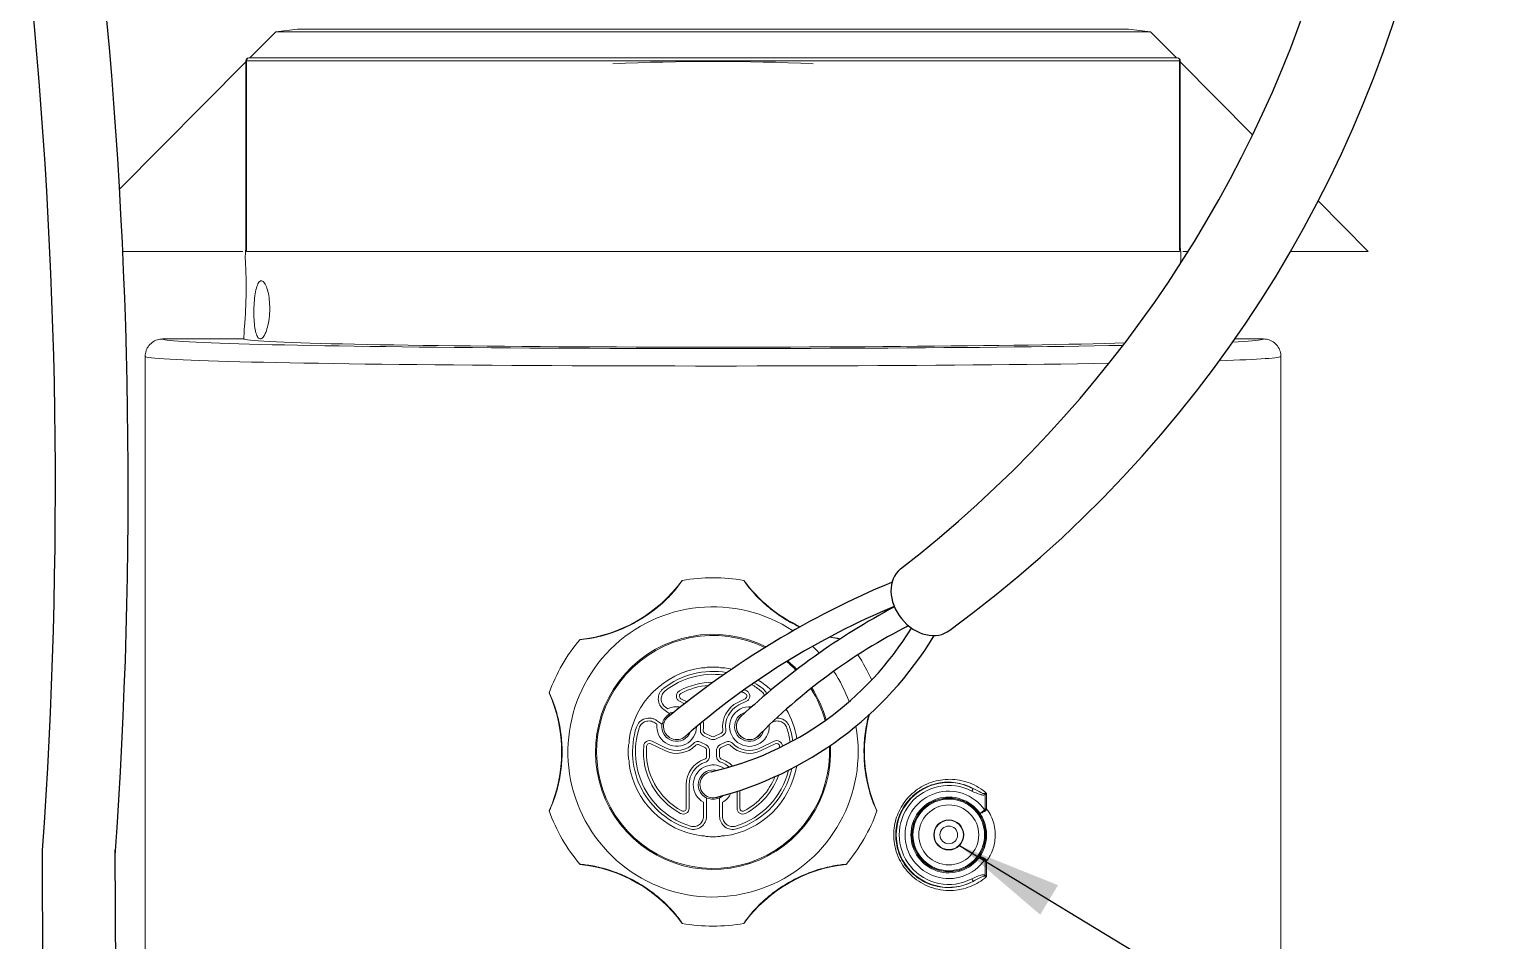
# Model space of a CAD drawing. Header units: inches. Extents: x 4.3 to 18.3, y 1.7 to 16.3.
# Drawn here: x 4.36 to 6.861, y 5.842 to 7.408 of the extents above; entities that cross this region are included whole.
import ezdxf

# ---------------------------------------------------------------- set-up
doc = ezdxf.new("R2010")
doc.units = ezdxf.units.IN
doc.header["$MEASUREMENT"] = 0
doc.layers.add('Dim', color=1, linetype='Continuous')
doc.layers.add('Object', color=4, linetype='Continuous')
doc.styles.get("Standard").update_dxf_attribs({"font": 'romans.shx'})
doc.dimstyles.get("Standard").update_dxf_attribs({"dimtxt": 0.125, "dimasz": 0.18, "dimexe": 0.06, "dimexo": 0.0625, "dimgap": 0.09, "dimtad": 0, "dimtih": 1, "dimtoh": 1, "dimdec": 4, "dimlfac": 2, "dimzin": 4, "dimdsep": 46, "dimlunit": 5, "dimtxsty": 'Standard', "dimcen": 0.09, "dimadec": 0, "dimazin": 1, "dimtfac": 1, "dimtdec": 4, "dimtofl": 0, "dimtmove": 0, "dimatfit": 0, "dimfxl": 0, "dimfrac": 2, "dimtolj": 1, "dimtzin": 0, "dimarcsym": 0})

msp = doc.modelspace()

# ---------------------------------------------------------------- linework, layer by layer
at = {"layer": 'Object', "color": 4, "linetype": 'Continuous', "lineweight": 15}
for p, q in [((4.783118, 7.403202), (4.738511, 7.358202)), ((4.820696, 7.407592), (4.783118, 7.403202)), ((6.284709, 7.403202), (4.783118, 7.403202)), ((6.247131, 7.407592), (4.820696, 7.407592)), ((6.284709, 7.403202), (6.247131, 7.407592)), ((6.329316, 7.358202), (6.284709, 7.403202)), ((4.731685, 7.353203), (4.731663, 7.030779)), ((6.334687, 7.353115), (4.73314, 7.353115)), ((4.736659, 7.358202), (6.331168, 7.358202)), ((6.336149, 7.030779), (6.336156, 7.353203)), ((4.731685, 7.351316), (4.514962, 7.132685)), ((6.460355, 7.226009), (6.336156, 7.351302)), ((6.658913, 7.025702), (6.572764, 7.11261)), ((4.733114, 7.030692), (4.732643, 7.025702)), ((6.335184, 7.025702), (6.334712, 7.030692)), ((4.726521, 7.025702), (4.520526, 7.025702)), ((4.73084, 7.013202), (4.731059, 7.025702)), ((4.730882, 7.025702), (4.731023, 7.0259)), ((6.335184, 7.025702), (4.732643, 7.025702)), ((6.336762, 7.026036), (6.336768, 7.025706)), ((6.336762, 7.026036), (6.336767, 7.025793)), ((6.336768, 7.025702), (6.336986, 7.013202)), ((6.33679, 7.025919), (6.336945, 7.025702)), ((6.349478, 7.025702), (6.340755, 7.025702)), ((6.658913, 7.025702), (6.525115, 7.025702)), ((4.728659, 6.888202), (4.72844, 6.875702)), ((4.588914, 6.875702), (4.72844, 6.875702)), ((6.429631, 6.875702), (6.478913, 6.875702)), ((4.558913, 6.845697), (4.558913, 5.639361)), ((4.558913, 6.845697), (4.558913, 5.640147)), ((6.508913, 5.115723), (6.508913, 6.845697)), ((6.001246, 6.068962), (6.001246, 6.09312)), ((6.003655, 6.0955), (6.003655, 6.068962)), ((6.001246, 6.068962), (6.003655, 6.068962)), ((6.003655, 5.979394), (6.001246, 5.979394)), ((6.001246, 5.955237), (6.001246, 5.979394)), ((6.003655, 5.979394), (6.003655, 5.952857))]:
    msp.add_line(p, q, dxfattribs=at)
at = {"layer": 'Object', "linetype": 'Continuous', "lineweight": 15}
for p, q in [((5.518913, 6.310927), (5.513957, 6.310927)), ((5.55387, 6.310927), (5.548913, 6.310927)), ((5.56687, 6.309256), (5.56687, 6.309259)), ((5.484998, 6.249387), (5.476527, 6.253517)), ((5.478718, 6.258011), (5.489386, 6.252811)), ((5.576204, 6.25172), (5.589109, 6.258011)), ((5.5913, 6.253517), (5.578395, 6.247226)), ((5.456564, 6.234355), (5.449563, 6.239237)), ((5.452423, 6.243338), (5.456183, 6.240716)), ((5.437575, 6.214033), (5.433815, 6.216655)), ((5.436675, 6.220756), (5.443676, 6.215874)), ((5.451204, 6.168811), (5.427005, 6.180609)), ((5.429196, 6.185103), (5.453395, 6.173306)), ((5.519986, 6.174218), (5.510146, 6.179015)), ((5.512337, 6.183509), (5.522177, 6.178712)), ((5.529531, 6.18874), (5.517699, 6.194508)), ((5.51989, 6.199002), (5.531722, 6.193234)), ((5.536104, 6.193234), (5.547936, 6.199002)), ((5.550127, 6.194508), (5.538295, 6.18874)), ((5.54565, 6.178712), (5.55549, 6.183509)), ((5.55768, 6.179015), (5.547841, 6.174218)), ((5.614432, 6.173306), (5.638631, 6.185103)), ((5.640822, 6.180609), (5.616622, 6.168811)), ((5.522795, 6.158776), (5.522795, 6.169723)), ((5.527795, 6.169723), (5.527795, 6.158776)), ((5.540032, 6.158776), (5.540032, 6.169723)), ((5.545032, 6.169723), (5.545032, 6.158776)), ((5.487795, 6.069838), (5.487795, 6.110266)), ((5.492795, 6.110266), (5.492795, 6.069838)), ((5.517648, 6.055991), (5.517648, 6.080355)), ((5.522648, 6.084306), (5.522648, 6.055991)), ((5.545179, 6.055991), (5.545179, 6.084306)), ((5.550179, 6.080355), (5.550179, 6.055991)), ((5.575032, 6.069838), (5.575032, 6.098923)), ((5.580032, 6.100562), (5.580032, 6.069838)), ((5.513957, 6.022436), (5.518913, 6.022436)), ((5.548913, 6.022436), (5.55387, 6.022436))]:
    msp.add_line(p, q, dxfattribs=at)
at = {"layer": 'Object', "color": 2}
for p, q in [((4.384356, 5.52604), (4.382629, 5.997953)), ((4.509355, 5.526497), (4.507629, 5.998411))]:
    msp.add_line(p, q, dxfattribs=at)
at = {"layer": 'Object', "color": 4, "linetype": 'Continuous', "lineweight": 15, "flags": 128}
for points in [[(4.73314, 7.353115), (4.733139, 7.343118), (4.733134, 7.30313), (4.733121, 7.143179), (4.733114, 7.030692)], [(6.334712, 7.030692), (6.334712, 7.040689), (6.33471, 7.080676), (6.334698, 7.240627), (6.334687, 7.353115)], [(5.978255, 6.09947), (5.978705, 6.100324), (5.979137, 6.101146), (5.979536, 6.101905), (5.979888, 6.102572), (5.980177, 6.103122), (5.980395, 6.103536), (5.980532, 6.103797), (5.980584, 6.103894)], [(6.001246, 6.09312), (6.001137, 6.093368), (6.001028, 6.093616), (6.00092, 6.093862), (6.000813, 6.094106), (6.000707, 6.094347), (6.000603, 6.094585), (6.0005, 6.094818), (6.0004, 6.095046)], [(6.000403, 6.066757), (6.000514, 6.066599), (6.000624, 6.066441), (6.000735, 6.066284), (6.000844, 6.066127), (6.000954, 6.065971), (6.001062, 6.065817), (6.001169, 6.065663), (6.001275, 6.065512)], [(6.001275, 5.982845), (6.001169, 5.982693), (6.001062, 5.98254), (6.000954, 5.982386), (6.000844, 5.982229), (6.000735, 5.982073), (6.000624, 5.981915), (6.000514, 5.981757), (6.000403, 5.981599)], [(6.001246, 5.955237), (6.001137, 5.954988), (6.001028, 5.954741), (6.00092, 5.954495), (6.000813, 5.95425), (6.000707, 5.954009), (6.000603, 5.953772), (6.0005, 5.953539), (6.0004, 5.953311)], [(5.978255, 5.948886), (5.978705, 5.948032), (5.979137, 5.947211), (5.979536, 5.946452), (5.979888, 5.945785), (5.980177, 5.945234), (5.980395, 5.944821), (5.980532, 5.94456), (5.980584, 5.944462)]]:
    msp.add_lwpolyline(points, dxfattribs=at)
at = {"layer": 'Object', "color": 4, "linetype": 'Continuous', "lineweight": 15}
for radius in [0.063197, 0.061422, 0.051423, 0.025873, 0.025172, 0.015173]:
    msp.add_circle((5.938622, 6.024178), radius, dxfattribs=at)
at = {"layer": 'Object', "color": 3}
for centre, radius, start, end in [((4.691508, 8.087511), 2.118857, 306.116621, 29.59616), ((4.571533, 8.140698), 2.098644, 307.72544, 20.760399)]:
    msp.add_arc(centre, radius, start, end, dxfattribs=at)
at = {"layer": 'Object', "color": 2}
for radius in [8.718932, 8.843932]:
    msp.add_arc((-4.314091, 6.619902), radius, 355.9094387, 5.8323523, dxfattribs=at)
at = {"layer": 'Object', "color": 4, "linetype": 'Continuous', "lineweight": 15}
for centre, radius, start, end in [((4.736659, 7.353202), 0.005, 90, 179.996938), ((4.73276, 7.359263), 0.00616, 259.701432, 273.529045), ((4.737576, 7.353807), 0.00449, 101.776188, 188.86787), ((6.330251, 7.353807), 0.00449, 351.131997, 78.222828), ((6.331168, 7.353202), 0.005, 0.003062, 90), ((6.334968, 7.360926), 0.007816, 267.941187, 278.828502), ((5.533913, 3.620908), 3.731235, 87.358677, 92.641323), ((4.732738, 7.036665), 0.005985, 259.549028, 273.610961), ((6.335, 7.038112), 0.007426, 267.780944, 279.105037), ((5.938622, 6.024178), 0.090086, 62.238124, 297.761876), ((5.938622, 6.024178), 0.085087, 62.238124, 297.761876), ((5.938622, 6.024178), 0.075033, 34.57436, 325.42564), ((5.938622, 6.024178), 0.065034, 35.165389, 324.834611)]:
    msp.add_arc(centre, radius, start, end, dxfattribs=at)
at = {"layer": 'Object', "linetype": 'Continuous', "lineweight": 15}
for centre, radius, start, end in [((5.278913, 6.608355), 0.25, 276.098471, 323.901529), ((5.533913, 6.166682), 0.29912, 79.778564, 100.210411), ((5.788913, 6.608355), 0.25, 216.098471, 245.127826), ((5.533913, 6.166682), 0.24912, 56.533994, 10.206652), ((5.533913, 6.166682), 0.29912, 139.778334, 160.210977), ((5.533913, 6.166682), 0.20192, 63.218445, 3.195645), ((5.533913, 6.166682), 0.2, 63.555614, 2.861676), ((5.788913, 6.608355), 0.25, 257.45179, 261.628278), ((5.533913, 6.166682), 0.24912, 42.935363, 46.712291), ((5.533913, 6.166682), 0.29912, 24.390305, 33.811651), ((5.533957, 6.166682), 0.145625, 97.893898, 172.121374), ((5.533913, 6.166682), 0.138225, 80.144177, 128.146344), ((5.533957, 6.166682), 0.145625, 90.017167, 93.971989), ((5.53387, 6.166682), 0.145625, 86.028011, 89.982833), ((5.53387, 6.166682), 0.145625, 77.228759, 82.106102), ((5.533913, 6.166682), 0.2, 44.525819, 50.845574), ((5.533913, 6.166682), 0.20192, 44.460143, 50.65563), ((5.533913, 6.166682), 0.24912, 20.283846, 33.72463), ((5.533913, 6.166682), 0.133225, 82.361002, 128.146344), ((5.533913, 6.166682), 0.119507, 89.972291, 118.949003), ((5.533913, 6.166682), 0.114507, 93.577239, 118.949003), ((5.533913, 6.166682), 0.133225, 51.853656, 60.240049), ((5.533913, 6.166682), 0.138225, 51.853656, 59.254349), ((5.53387, 6.166682), 0.145625, 46.842682, 57.903021), ((5.023913, 6.166682), 0.25, 336.098471, 23.901529), ((5.533913, 6.166682), 0.114507, 61.050997, 64.680089), ((5.533913, 6.166682), 0.119507, 61.050997, 63.357373), ((5.533913, 6.166682), 0.2, 15.65394, 32.903641), ((5.533913, 6.166682), 0.20192, 15.851813, 32.956111), ((5.471413, 6.210266), 0.024876, 121.407656, 168.812592), ((5.471413, 6.210266), 0.0225, 117.531542, 311.672717), ((5.471413, 6.210266), 0.0225, 117.531542, 311.672717), ((5.471413, 6.210266), 0.034047, 79.202613, 116.57228), ((5.471413, 6.210266), 0.025488, 98.931368, 118.984834), ((5.596413, 6.210266), 0.046118, 115.989234, 187.609653), ((5.596413, 6.210266), 0.041118, 115.989234, 187.609653), ((5.596413, 6.210266), 0.034047, 83.73362, 4.36945), ((5.596413, 6.210266), 0.025488, 104.622314, 345.355014), ((5.53387, 6.166682), 0.145625, 9.038826, 30.212358), ((6.043913, 6.166682), 0.25, 165.084239, 203.901529), ((5.533913, 6.166682), 0.138225, 162.073904, 253.03622), ((5.533913, 6.166682), 0.133225, 162.073904, 253.03622), ((5.471413, 6.210266), 0.034047, 173.647968, 359.295681), ((5.471413, 6.210266), 0.025488, 171.235415, 338.980243), ((5.471413, 6.210266), 0.041118, 352.390347, 7.29161), ((5.471413, 6.210266), 0.046118, 352.390347, 11.138336), ((5.596413, 6.210266), 0.0225, 130.916084, 327.485831), ((5.596413, 6.210266), 0.0225, 130.916084, 303.135748), ((5.533913, 6.166682), 0.133225, 7.12301, 17.926096), ((5.533913, 6.166682), 0.138225, 7.926555, 17.926096), ((5.246532, 6.184143), 0.143196, 358.999687, 1.000313), ((5.471413, 6.210266), 0.046118, 244.010766, 315.631185), ((5.471413, 6.210266), 0.041118, 244.010766, 315.631185), ((5.517795, 6.169723), 0.01, 0.000682, 64.010085), ((5.533913, 6.197729), 0.01, 244.011298, 295.988702), ((5.533913, 6.197729), 0.005, 244.01183, 295.98817), ((5.550032, 6.169723), 0.01, 115.989915, 179.999318), ((5.596413, 6.210266), 0.046118, 224.368815, 295.989234), ((5.596413, 6.210266), 0.041118, 224.368815, 295.989234), ((5.533913, 6.166682), 0.119507, 175.058503, 242.173068), ((5.533913, 6.166682), 0.114507, 175.058503, 242.173068), ((5.533913, 6.110266), 0.046118, 108.379581, 180), ((5.533913, 6.110266), 0.046118, 43.901339, 71.620419), ((5.533913, 6.166682), 0.114507, 3.690905, 4.941497), ((5.533913, 6.166682), 0.119507, 4.683998, 4.941497), ((5.246537, 6.14922), 0.143191, 358.99965, 1.00035), ((5.533957, 6.166682), 0.145625, 187.878626, 262.106102), ((5.533913, 6.110266), 0.041118, 108.379581, 180), ((5.533913, 6.110266), 0.034047, 55.268074, 241.462156), ((5.533913, 6.110266), 0.025488, 75.03528, 243.87471), ((5.533913, 6.110266), 0.0225, 98.522033, 290.729479), ((5.533913, 6.110266), 0.0225, 98.522033, 290.729479), ((5.533913, 6.110266), 0.041118, 47.564122, 71.620419), ((5.53387, 6.166682), 0.145625, 277.893898, 350.461455), ((5.533913, 6.166682), 0.133225, 286.96378, 346.33399), ((5.533913, 6.166682), 0.138225, 286.96378, 348.094863), ((5.533913, 6.166682), 0.114507, 297.826932, 338.187118), ((5.533913, 6.166682), 0.119507, 297.826932, 340.659493), ((5.533913, 6.110266), 0.024876, 246.297532, 293.702468), ((5.533913, 6.110266), 0.025488, 296.12529, 313.696291), ((5.533913, 6.110266), 0.034047, 298.537844, 334.627479), ((5.533913, 6.166682), 0.29912, 199.778371, 220.210666), ((5.533913, 6.166682), 0.29912, 319.779865, 340.211861), ((5.533957, 6.166682), 0.145625, 266.028011, 269.982833), ((5.53387, 6.166682), 0.145625, 270.017167, 273.971989), ((5.278913, 5.725009), 0.25, 36.098471, 83.901529), ((5.788913, 5.725009), 0.25, 96.098471, 143.901529), ((5.533913, 6.166682), 0.29912, 259.778829, 280.211546)]:
    msp.add_arc(centre, radius, start, end, dxfattribs=at)
at = {"layer": 'Object'}
for centre, radius, start, end in [((6.434722, 5.036516), 1.540466, 112.703907, 129.54786), ((6.341496, 5.216925), 1.29802, 112.48566, 131.207695), ((6.441022, 5.304213), 1.261152, 118.18946, 132.952895), ((5.408001, 6.666844), 0.548206, 282.920458, 328.366434), ((6.32952, 5.485069), 1.009208, 117.118279, 135.580191), ((5.384656, 6.688087), 0.619158, 284.38284, 328.705108)]:
    msp.add_arc(centre, radius, start, end, dxfattribs=at)
at = {"layer": 'Object', "color": 4, "linetype": 'Continuous', "lineweight": 15}
for centre, major_axis, ratio, start_param, end_param in [((5.533913, 6.875693), (0.945, 0), 0.01745506, 3.14103861, 3.19405011), ((5.533913, 6.875693), (0.945, 0), 0.01745506, 3.19405011, 5.5525375), ((5.533913, 6.875698), (0.805473, 0), 0.01745507, 3.14128797, 5.78365143), ((5.533913, 6.875693), (0.945, 0), 0.01745506, 5.946356, 6.21106418), ((5.533913, 6.875693), (0.945, 0), 0.01745506, 6.21106418, 6.28373935), ((5.533913, 6.845697), (0.975, 0), 0.01691799, 3.14159265, 5.48380875), ((5.533913, 6.845697), (0.975, 0), 0.01691799, 5.81249368, 6.28318531)]:
    msp.add_ellipse(centre, major_axis=major_axis, ratio=ratio, start_param=start_param, end_param=end_param, dxfattribs=at)
at = {"layer": 'Object', "color": 3}
msp.add_ellipse((5.898037, 6.428315), major_axis=(-0.04239, 0.052456), ratio=0.77349587, start_param=0, end_param=3.14159265, dxfattribs=at)
at = {"layer": 'Object', "linetype": 'Continuous', "lineweight": 15}
for centre, major_axis, ratio, start_param, end_param in [((5.478993, 6.221135), (0.015159, 0.021738), 0.8660309, 1.6473679, 1.69376181), ((5.463834, 6.199397), (0.015159, 0.021738), 0.8660309, 1.44783084, 1.49422476), ((5.517795, 6.169723), (0.00424, 0.00265), 0.99996029, 5.72459194, 6.84177867), ((5.550032, 6.169723), (0.00424, -0.00265), 0.99996029, 2.58299929, 3.70018602), ((5.520663, 6.110266), (0.026502, 0), 0.8660309, 4.78896055, 4.83535446), ((5.547164, 6.110266), (0.026502, 0), 0.8660309, 4.5894235, 4.63581741)]:
    msp.add_ellipse(centre, major_axis=major_axis, ratio=ratio, start_param=start_param, end_param=end_param, dxfattribs=at)
at = {"layer": 'Object', "color": 4, "linetype": 'Continuous', "lineweight": 15}
for points, knots in [([(4.731621, 7.03078), (4.731625, 7.03026), (4.731638, 7.028512), (4.731259, 7.026875), (4.730993, 7.025725)], [0, 0, 0, 0, 0.29741628, 1, 1, 1, 1]), ([(6.336839, 7.025718), (6.336688, 7.026266), (6.336253, 7.027852), (6.336247, 7.029626), (6.336244, 7.030788)], [0, 0, 0, 0, 0.34549203, 1, 1, 1, 1]), ([(4.728659, 6.888202), (4.728725, 6.88889), (4.728859, 6.890265), (4.72981, 6.900981), (4.730939, 6.916787), (4.731902, 6.936581), (4.73237, 6.957935), (4.732265, 6.978447), (4.731748, 6.995844), (4.731148, 7.008117), (4.730864, 7.012815), (4.730845, 7.013126), (4.73084, 7.013202)], [0, 0, 0, 0, 0.10703834, 0.214067, 0.32138677, 0.42898175, 0.536392, 0.64347108, 0.75053476, 0.85783701, 0.96522426, 1, 1, 1, 1]), ([(6.336551, 7.005349), (6.336582, 7.005978), (6.336781, 7.00981), (6.336964, 7.012824), (6.336982, 7.013129), (6.336986, 7.013202)], [0.838750582, 0.838750582, 0.838750582, 0.838750582, 0.858484293, 0.965870789, 1, 1, 1, 1]), ([(4.765985, 6.886921), (4.767336, 6.890837), (4.770041, 6.898674), (4.772477, 6.914717), (4.77308, 6.931452), (4.771825, 6.947227), (4.769029, 6.960655), (4.765051, 6.970676), (4.760379, 6.976021), (4.755646, 6.975607), (4.751482, 6.969159), (4.748308, 6.957524), (4.746283, 6.94234), (4.745422, 6.92551), (4.745707, 6.908904), (4.747137, 6.894241), (4.749701, 6.883002), (4.753331, 6.876319), (4.757811, 6.875099), (4.762283, 6.87897), (4.7649, 6.88459), (4.765985, 6.886921)], [0, 0, 0, 0, 0.05372596, 0.10753469, 0.15929902, 0.2093793, 0.2598288, 0.31230186, 0.36723196, 0.42370001, 0.48011641, 0.53531046, 0.58901696, 0.64156264, 0.69343555, 0.74511695, 0.7971175, 0.85002289, 0.90438251, 0.96035339, 1, 1, 1, 1]), ([(4.558913, 6.845697), (4.559245, 6.849071), (4.559908, 6.855818), (4.565082, 6.864811), (4.572696, 6.871596), (4.581131, 6.87519), (4.586703, 6.875557), (4.588914, 6.875702)], [0, 0, 0, 0, 0.21473512, 0.42946658, 0.64418458, 0.85887545, 1, 1, 1, 1]), ([(6.478913, 6.875702), (6.482286, 6.87537), (6.48903, 6.874707), (6.49802, 6.869535), (6.504804, 6.861923), (6.508401, 6.853486), (6.508768, 6.847911), (6.508913, 6.845697)], [0, 0, 0, 0, 0.21465306, 0.42930581, 0.64397427, 0.85867553, 1, 1, 1, 1]), ([(6.003655, 5.952857), (6.001422, 5.950989), (5.990843, 5.942142), (5.967755, 5.930834), (5.933313, 5.92671), (5.898341, 5.93568), (5.869331, 5.956544), (5.852583, 5.98186), (5.844196, 6.008726), (5.843169, 6.03626), (5.851963, 6.066024), (5.869646, 6.091458), (5.894612, 6.1102), (5.925034, 6.120325), (5.958307, 6.119821), (5.985372, 6.109992), (5.999153, 6.099069), (6.003655, 6.0955)], [0, 0, 0, 0, 0.02040682, 0.09668394, 0.18003283, 0.26430259, 0.34363839, 0.4165988, 0.45959812, 0.52536827, 0.59115645, 0.65746988, 0.72606695, 0.79865228, 0.87660012, 0.95968566, 1, 1, 1, 1]), ([(5.980584, 6.103894), (5.971954, 6.107566), (5.953809, 6.115287), (5.923804, 6.115182), (5.895192, 6.105752), (5.871611, 6.087957), (5.854929, 6.063854), (5.846629, 6.035632), (5.847598, 6.009529), (5.855512, 5.984058), (5.871316, 5.96006), (5.898717, 5.940258), (5.931615, 5.931913), (5.960018, 5.934916), (5.975304, 5.942011), (5.980584, 5.944462)], [0, 0, 0, 0, 0.079182173, 0.166500854, 0.247682263, 0.324291456, 0.398286617, 0.471673181, 0.545035507, 0.593001445, 0.674410719, 0.76301977, 0.85730227, 0.950707748, 1, 1, 1, 1]), ([(5.980584, 6.103894), (5.984983, 6.101602), (5.990848, 6.098545), (5.997502, 6.095248), (5.999794, 6.095088), (6.0004, 6.095046)], [0, 0, 0, 0, 0.68818138, 0.91745363, 1, 1, 1, 1]), ([(5.938717, 6.087172), (5.935371, 6.087015), (5.925268, 6.086541), (5.908678, 6.08085), (5.891761, 6.068057), (5.879883, 6.050046), (5.874632, 6.029144), (5.876596, 6.007678), (5.885554, 5.988074), (5.900496, 5.972539), (5.919735, 5.962824), (5.941121, 5.960025), (5.962178, 5.964463), (5.980771, 5.975623), (5.993902, 5.992303), (6.000633, 6.006478), (6.000621, 6.014349), (6.00062, 6.015158)], [0, 0, 0, 0, 0.03500819, 0.10572248, 0.17955149, 0.25337345, 0.32718558, 0.4009908, 0.47479446, 0.54860203, 0.62241858, 0.69624444, 0.77007548, 0.84390574, 0.9177301, 0.99154498, 1, 1, 1, 1]), ([(5.994237, 6.053712), (5.994212, 6.053787), (5.99206, 6.06027), (5.985635, 6.064786), (5.977106, 6.076013), (5.963478, 6.082818), (5.948533, 6.086971), (5.940095, 6.087144), (5.938717, 6.087172)], [0, 0, 0, 0, 0.003471, 0.30201972, 0.31532173, 0.62720689, 0.93912918, 1, 1, 1, 1]), ([(6.001246, 6.09312), (6.000409, 6.092899), (5.997677, 6.092177), (5.989501, 6.094042), (5.983007, 6.097177), (5.978255, 6.09947)], [0, 0, 0, 0, 0.106006758, 0.345808045, 1, 1, 1, 1]), ([(6.0004, 6.095046), (6.001232, 6.095155), (6.002329, 6.095298), (6.00336, 6.095455), (6.003626, 6.095495), (6.003655, 6.0955)], [0, 0, 0, 0, 0.73633759, 0.97086998, 1, 1, 1, 1]), ([(6.003655, 6.0955), (6.003634, 6.095476), (6.003442, 6.095263), (6.002694, 6.094457), (6.00187, 6.093696), (6.001246, 6.09312)], [0, 0, 0, 0, 0.02969082, 0.26469277, 1, 1, 1, 1]), ([(6.000403, 6.066757), (5.999484, 6.066129), (5.997646, 6.064874), (5.995137, 6.063284), (5.993163, 6.062132), (5.992112, 6.061635), (5.991833, 6.0616), (5.99179, 6.061631), (5.991787, 6.061634)], [0, 0, 0, 0, 0.214725955, 0.429048623, 0.643794059, 0.860482198, 0.988789018, 1, 1, 1, 1]), ([(6.001275, 6.065512), (6.000351, 6.064891), (5.998504, 6.063649), (5.995852, 6.062263), (5.993655, 6.061431), (5.992354, 6.061292), (5.991906, 6.061497), (5.991796, 6.061623), (5.991787, 6.061634)], [0, 0, 0, 0, 0.21472528, 0.42904817, 0.64379428, 0.86047933, 0.9882414, 1, 1, 1, 1]), ([(5.991787, 5.986723), (5.99189, 5.986872), (5.995569, 5.992197), (6.001436, 6.004096), (6.004123, 6.021418), (6.002466, 6.039838), (5.997724, 6.052655), (5.992698, 6.060256), (5.991787, 6.061634)], [0, 0, 0, 0, 0.00711158, 0.25431854, 0.5000582, 0.64296711, 0.93526392, 1, 1, 1, 1]), ([(6.000403, 6.066757), (6.000461, 6.066802), (6.000665, 6.066959), (6.000987, 6.067404), (6.001213, 6.068126), (6.001235, 6.068684), (6.001246, 6.068962)], [0, 0, 0, 0, 0.08901115, 0.31590518, 0.65914558, 1, 1, 1, 1]), ([(6.003655, 6.068962), (6.003512, 6.068556), (6.003206, 6.067692), (6.002497, 6.066611), (6.001797, 6.065898), (6.001392, 6.065598), (6.001275, 6.065512)], [0, 0, 0, 0, 0.30432546, 0.647459391, 0.898544262, 1, 1, 1, 1]), ([(6.003655, 6.068962), (6.005115, 6.066865), (6.011527, 6.057652), (6.017259, 6.042202), (6.019193, 6.020999), (6.016063, 6.001081), (6.008945, 5.986682), (6.004157, 5.980086), (6.003655, 5.979394)], [0, 0, 0, 0, 0.082538, 0.36247636, 0.4999286, 0.73614083, 0.97233618, 1, 1, 1, 1]), ([(6.000871, 6.033148), (6.000843, 6.033709), (6.00074, 6.035706), (5.999932, 6.037555), (5.999351, 6.038884)], [0, 0, 0, 0, 0.28111732, 1, 1, 1, 1]), ([(5.991787, 5.986723), (5.991796, 5.986733), (5.991906, 5.98686), (5.992354, 5.987065), (5.993655, 5.986926), (5.995852, 5.986094), (5.998504, 5.984708), (6.000351, 5.983466), (6.001275, 5.982845)], [0, 0, 0, 0, 0.011758498, 0.139521512, 0.3562046, 0.570953388, 0.785266509, 1, 1, 1, 1]), ([(5.991787, 5.986723), (5.99179, 5.986725), (5.991833, 5.986758), (5.992112, 5.986721), (5.993163, 5.986225), (5.995137, 5.985073), (5.997646, 5.983483), (5.999484, 5.982228), (6.000403, 5.981599)], [0, 0, 0, 0, 0.01121183, 0.13951907, 0.3562079, 0.57096045, 0.78528381, 1, 1, 1, 1]), ([(6.001246, 5.979394), (6.001235, 5.979673), (6.001213, 5.980231), (6.000986, 5.980952), (6.000666, 5.981398), (6.000461, 5.981555), (6.000403, 5.981599)], [0, 0, 0, 0, 0.3409394, 0.6840314, 0.91099787, 1, 1, 1, 1]), ([(6.003655, 5.979394), (6.003512, 5.979801), (6.003206, 5.980665), (6.002497, 5.981746), (6.001797, 5.982459), (6.001392, 5.982759), (6.001275, 5.982845)], [0, 0, 0, 0, 0.30438397, 0.64751288, 0.89854575, 1, 1, 1, 1]), ([(5.978255, 5.948886), (5.983221, 5.951361), (5.989423, 5.954453), (5.997092, 5.955861), (5.999761, 5.955782), (6.000933, 5.955352), (6.001246, 5.955237)], [0, 0, 0, 0, 0.67764457, 0.84644548, 0.95893819, 1, 1, 1, 1]), ([(6.0004, 5.953311), (6.000183, 5.95332), (5.999263, 5.953357), (5.997209, 5.952749), (5.990712, 5.950019), (5.985128, 5.946956), (5.980584, 5.944462)], [0, 0, 0, 0, 0.02947504, 0.12490587, 0.28791633, 1, 1, 1, 1]), ([(6.003655, 5.952857), (6.003626, 5.952861), (6.003361, 5.952903), (6.002328, 5.953058), (6.001232, 5.953202), (6.0004, 5.953311)], [0, 0, 0, 0, 0.02914141, 0.26367369, 1, 1, 1, 1]), ([(6.001246, 5.955237), (6.001871, 5.95466), (6.002694, 5.9539), (6.003442, 5.953093), (6.003634, 5.95288), (6.003655, 5.952857)], [0, 0, 0, 0, 0.7352482, 0.97030921, 1, 1, 1, 1])]:
    msp.add_open_spline(points, degree=3, knots=knots, dxfattribs=at)
at = {"layer": 'Object', "linetype": 'Continuous', "lineweight": 15}
for points, knots in [([(5.305473, 6.359769), (5.30536, 6.359709), (5.305568, 6.359684), (5.306593, 6.359703), (5.307427, 6.359749), (5.310705, 6.360009), (5.313986, 6.360352), (5.319812, 6.36117), (5.321931, 6.361497), (5.32633, 6.36225), (5.328613, 6.362675), (5.335662, 6.364107), (5.340667, 6.365282), (5.350669, 6.367992), (5.355696, 6.369528), (5.365739, 6.372964), (5.370775, 6.374872), (5.385643, 6.38107), (5.395204, 6.38581), (5.413646, 6.396467), (5.422528, 6.402383), (5.435325, 6.412171), (5.439493, 6.415581), (5.447512, 6.422591), (5.4514, 6.426225), (5.458734, 6.433536), (5.462175, 6.437205), (5.468534, 6.444409), (5.471409, 6.447902), (5.475014, 6.452522), (5.476102, 6.453964), (5.477953, 6.456483), (5.478729, 6.457577), (5.479967, 6.459375), (5.480418, 6.460067), (5.480941, 6.460936), (5.481023, 6.461129), (5.480915, 6.461061)], [0, 0, 0, 0, 0.03125, 0.03125, 0.0625, 0.0625, 0.125, 0.125, 0.15625, 0.15625, 0.1875, 0.1875, 0.25, 0.25, 0.3125, 0.3125, 0.375, 0.375, 0.5, 0.5, 0.625, 0.625, 0.6875, 0.6875, 0.75, 0.75, 0.8125, 0.8125, 0.875, 0.875, 0.90625, 0.90625, 0.9375, 0.9375, 0.96875, 0.96875, 1, 1, 1, 1]), ([(5.586912, 6.461061), (5.586803, 6.461129), (5.586885, 6.460936), (5.587414, 6.460058), (5.587871, 6.459358), (5.589736, 6.45665), (5.591673, 6.453979), (5.595295, 6.449343), (5.596637, 6.447672), (5.599489, 6.444239), (5.600999, 6.442474), (5.605763, 6.437085), (5.609283, 6.433338), (5.616631, 6.426031), (5.620475, 6.422446), (5.628472, 6.415466), (5.632642, 6.412059), (5.645444, 6.402282), (5.65433, 6.396372), (5.669823, 6.387434), (5.676249, 6.38409), (5.682834, 6.381023)], [0, 0, 0, 0, 0.03125, 0.03125, 0.0625, 0.0625, 0.125, 0.125, 0.15625, 0.15625, 0.1875, 0.1875, 0.25, 0.25, 0.3125, 0.3125, 0.375, 0.375, 0.5, 0.5, 0.584938462, 0.584938462, 0.584938462, 0.584938462]), ([(5.733657, 6.363828), (5.734792, 6.36358), (5.735918, 6.363344), (5.741742, 6.362166), (5.746206, 6.361422), (5.750707, 6.360792), (5.751324, 6.360709), (5.751923, 6.360631)], [0.7976972222, 0.7976972222, 0.7976972222, 0.7976972222, 0.8125, 0.8125, 0.875, 0.875, 0.8852143431, 0.8852143431, 0.8852143431, 0.8852143431]), ([(5.52387, 6.311957), (5.522556, 6.311774), (5.521288, 6.311518), (5.519462, 6.311086), (5.518913, 6.310927), (5.518913, 6.310927)], [0, 0, 0, 0, 0.5, 0.5, 1, 1, 1, 1]), ([(5.548913, 6.310927), (5.548913, 6.310927), (5.548366, 6.311086), (5.546542, 6.311517), (5.545271, 6.311774), (5.543957, 6.311957)], [0, 0, 0, 0, 0.5, 0.5, 1, 1, 1, 1]), ([(5.252474, 6.06539), (5.25247, 6.065262), (5.252596, 6.06543), (5.253092, 6.066327), (5.253469, 6.067072), (5.254882, 6.070041), (5.256227, 6.073054), (5.258431, 6.078509), (5.259207, 6.080507), (5.260754, 6.084693), (5.261528, 6.086883), (5.263813, 6.093703), (5.265297, 6.098625), (5.267951, 6.108642), (5.269134, 6.113764), (5.27118, 6.12418), (5.272046, 6.129495), (5.274112, 6.14547), (5.274787, 6.15612), (5.27478, 6.17742), (5.274097, 6.18807), (5.272019, 6.204046), (5.27115, 6.20936), (5.269088, 6.21981), (5.267885, 6.224994), (5.265221, 6.235002), (5.263764, 6.239816), (5.260705, 6.248925), (5.259117, 6.253162), (5.256919, 6.258594), (5.256214, 6.260257), (5.254958, 6.263119), (5.254399, 6.264338), (5.25346, 6.266309), (5.253087, 6.267046), (5.252595, 6.267934), (5.25247, 6.268101), (5.252474, 6.267973)], [0, 0, 0, 0, 0.03125, 0.03125, 0.0625, 0.0625, 0.125, 0.125, 0.15625, 0.15625, 0.1875, 0.1875, 0.25, 0.25, 0.3125, 0.3125, 0.375, 0.375, 0.5, 0.5, 0.625, 0.625, 0.6875, 0.6875, 0.75, 0.75, 0.8125, 0.8125, 0.875, 0.875, 0.90625, 0.90625, 0.9375, 0.9375, 0.96875, 0.96875, 1, 1, 1, 1]), ([(5.448536, 6.275386), (5.447147, 6.274296), (5.445913, 6.273065), (5.443741, 6.270335), (5.442801, 6.268821), (5.440583, 6.264089), (5.439846, 6.260568), (5.440038, 6.25358), (5.440965, 6.2501), (5.444293, 6.243928), (5.446667, 6.241257), (5.449563, 6.239237)], [0, 0, 0, 0, 0.125, 0.125, 0.25, 0.25, 0.5, 0.5, 0.75, 0.75, 1, 1, 1, 1]), ([(5.452423, 6.243338), (5.45017, 6.24491), (5.448324, 6.246987), (5.445736, 6.251787), (5.445015, 6.254494), (5.444865, 6.259929), (5.445438, 6.262668), (5.447739, 6.267575), (5.449464, 6.269758), (5.451624, 6.271454)], [0, 0, 0, 0, 0.25, 0.25, 0.5, 0.5, 0.75, 0.75, 1, 1, 1, 1]), ([(5.476527, 6.253517), (5.474877, 6.254321), (5.473481, 6.25557), (5.47152, 6.258615), (5.470959, 6.260429), (5.470865, 6.264061), (5.471321, 6.265881), (5.473127, 6.269045), (5.474462, 6.270368), (5.476068, 6.271256)], [0, 0, 0, 0, 0.25, 0.25, 0.5, 0.5, 0.75, 0.75, 1, 1, 1, 1]), ([(5.478489, 6.266881), (5.476882, 6.265993), (5.475863, 6.264191), (5.475958, 6.260559), (5.477068, 6.258816), (5.478718, 6.258011)], [0, 0, 0, 0, 0.5, 0.5, 1, 1, 1, 1]), ([(5.589109, 6.258011), (5.590759, 6.258816), (5.59187, 6.260562), (5.591963, 6.264194), (5.590944, 6.265993), (5.589338, 6.266881)], [0, 0, 0, 0, 0.5, 0.5, 1, 1, 1, 1]), ([(5.591758, 6.271256), (5.593364, 6.270368), (5.594694, 6.269048), (5.596495, 6.265906), (5.596961, 6.264066), (5.596869, 6.260434), (5.596319, 6.25864), (5.594352, 6.255573), (5.59295, 6.254321), (5.5913, 6.253517)], [0, 0, 0, 0, 0.25, 0.25, 0.5, 0.5, 0.75, 0.75, 1, 1, 1, 1]), ([(5.616203, 6.271454), (5.618363, 6.269758), (5.620088, 6.267579), (5.621531, 6.264496), (5.621782, 6.263865), (5.621995, 6.263223)], [0, 0, 0, 0, 0.25, 0.25, 0.312086425, 0.312086425, 0.312086425, 0.312086425]), ([(5.626031, 6.266655), (5.625947, 6.266847), (5.625861, 6.267038), (5.624286, 6.270404), (5.622068, 6.273205), (5.619291, 6.275386)], [0.73505445, 0.73505445, 0.73505445, 0.73505445, 0.75, 0.75, 1, 1, 1, 1]), ([(5.801297, 6.230082), (5.801265, 6.229965), (5.801234, 6.229847), (5.799876, 6.224721), (5.798693, 6.219599), (5.796647, 6.209183), (5.795781, 6.203868), (5.793715, 6.187893), (5.793039, 6.177243), (5.793047, 6.155943), (5.79373, 6.145293), (5.795808, 6.129318), (5.796677, 6.124003), (5.798739, 6.113553), (5.799942, 6.108369), (5.802606, 6.098361), (5.804063, 6.093548), (5.807122, 6.084439), (5.80871, 6.080201), (5.810908, 6.07477), (5.811613, 6.073106), (5.812869, 6.070244), (5.813428, 6.069025), (5.814367, 6.067054), (5.81474, 6.066317), (5.815231, 6.065429), (5.815357, 6.065262), (5.815353, 6.06539)], [0.24853086, 0.24853086, 0.24853086, 0.24853086, 0.25, 0.25, 0.3125, 0.3125, 0.375, 0.375, 0.5, 0.5, 0.625, 0.625, 0.6875, 0.6875, 0.75, 0.75, 0.8125, 0.8125, 0.875, 0.875, 0.90625, 0.90625, 0.9375, 0.9375, 0.96875, 0.96875, 1, 1, 1, 1]), ([(5.436675, 6.220756), (5.435227, 6.221766), (5.43369, 6.222588), (5.430445, 6.223869), (5.428722, 6.224325), (5.423549, 6.225067), (5.419966, 6.224744), (5.413338, 6.222521), (5.410281, 6.220619), (5.405348, 6.215636), (5.403486, 6.212586), (5.402399, 6.209226)], [0, 0, 0, 0, 0.125, 0.125, 0.25, 0.25, 0.5, 0.5, 0.75, 0.75, 1, 1, 1, 1]), ([(5.407156, 6.207687), (5.408001, 6.2103), (5.40945, 6.212672), (5.413286, 6.216549), (5.415664, 6.218028), (5.420819, 6.219757), (5.423606, 6.220008), (5.428971, 6.219239), (5.431562, 6.218226), (5.433815, 6.216655)], [0, 0, 0, 0, 0.25, 0.25, 0.5, 0.5, 0.75, 0.75, 1, 1, 1, 1]), ([(5.517699, 6.194508), (5.51581, 6.195429), (5.51426, 6.196926), (5.512285, 6.200601), (5.511891, 6.202738), (5.512169, 6.204821)], [0, 0, 0, 0, 0.5, 0.5, 1, 1, 1, 1]), ([(5.517125, 6.204159), (5.516986, 6.203117), (5.517183, 6.202049), (5.518171, 6.200211), (5.518946, 6.199463), (5.51989, 6.199002)], [0, 0, 0, 0, 0.5, 0.5, 1, 1, 1, 1]), ([(5.547937, 6.199002), (5.548881, 6.199463), (5.549662, 6.200218), (5.550646, 6.202057), (5.550841, 6.203117), (5.550701, 6.204159)], [0, 0, 0, 0, 0.5, 0.5, 1, 1, 1, 1]), ([(5.555657, 6.204821), (5.555936, 6.202738), (5.555547, 6.200618), (5.553578, 6.196939), (5.552016, 6.195429), (5.550128, 6.194508)], [0, 0, 0, 0, 0.5, 0.5, 1, 1, 1, 1]), ([(5.635023, 6.21731), (5.637026, 6.21851), (5.639248, 6.219297), (5.644251, 6.22001), (5.64704, 6.219751), (5.652192, 6.218013), (5.654564, 6.216529), (5.658373, 6.212674), (5.659825, 6.2103), (5.660671, 6.207687)], [0.03665383, 0.03665383, 0.03665383, 0.03665383, 0.25, 0.25, 0.5, 0.5, 0.75, 0.75, 1, 1, 1, 1]), ([(5.665428, 6.209226), (5.664884, 6.210906), (5.664157, 6.212489), (5.662346, 6.215471), (5.661249, 6.216876), (5.657576, 6.220593), (5.654526, 6.222502), (5.648577, 6.224509), (5.645767, 6.224901), (5.642979, 6.224774)], [0, 0, 0, 0, 0.125, 0.125, 0.25, 0.25, 0.5, 0.5, 0.69904094, 0.69904094, 0.69904094, 0.69904094]), ([(5.389707, 6.181643), (5.389718, 6.181643), (5.389563, 6.181087), (5.38913, 6.179241), (5.388865, 6.177957), (5.388673, 6.176638)], [0, 0, 0, 0, 0.5, 0.5, 1, 1, 1, 1]), ([(5.414851, 6.176976), (5.415132, 6.180223), (5.417061, 6.183212), (5.422693, 6.18641), (5.426266, 6.186531), (5.429196, 6.185103)], [0, 0, 0, 0, 0.5, 0.5, 1, 1, 1, 1]), ([(5.427005, 6.180609), (5.42554, 6.181323), (5.423753, 6.181262), (5.420937, 6.179663), (5.419973, 6.178169), (5.419832, 6.176545)], [0, 0, 0, 0, 0.5, 0.5, 1, 1, 1, 1]), ([(5.500807, 6.181513), (5.502276, 6.183015), (5.504186, 6.184015), (5.508296, 6.18473), (5.510448, 6.18443), (5.512337, 6.183509)], [0, 0, 0, 0, 0.5, 0.5, 1, 1, 1, 1]), ([(5.510146, 6.179015), (5.509202, 6.179475), (5.508126, 6.179625), (5.506071, 6.179267), (5.505116, 6.178768), (5.504381, 6.178017)], [0, 0, 0, 0, 0.5, 0.5, 1, 1, 1, 1]), ([(5.55549, 6.183509), (5.557378, 6.18443), (5.559513, 6.184729), (5.563625, 6.184021), (5.565551, 6.183015), (5.56702, 6.181513)], [0, 0, 0, 0, 0.5, 0.5, 1, 1, 1, 1]), ([(5.563446, 6.178017), (5.562711, 6.178768), (5.561748, 6.179271), (5.559692, 6.179625), (5.558625, 6.179475), (5.55768, 6.179015)], [0, 0, 0, 0, 0.5, 0.5, 1, 1, 1, 1]), ([(5.638631, 6.185103), (5.641561, 6.186531), (5.645117, 6.186413), (5.650755, 6.183225), (5.652695, 6.180223), (5.652976, 6.176976)], [0, 0, 0, 0, 0.5, 0.5, 1, 1, 1, 1]), ([(5.647995, 6.176545), (5.647854, 6.178169), (5.646884, 6.17967), (5.644065, 6.181264), (5.642287, 6.181323), (5.640822, 6.180609)], [0, 0, 0, 0, 0.5, 0.5, 1, 1, 1, 1]), ([(5.388673, 6.156726), (5.388865, 6.155406), (5.389129, 6.154126), (5.389563, 6.152277), (5.389718, 6.15172), (5.389707, 6.15172)], [0, 0, 0, 0, 0.5, 0.5, 1, 1, 1, 1]), ([(5.519372, 6.154031), (5.520369, 6.154363), (5.521243, 6.155008), (5.522462, 6.156701), (5.522795, 6.157726), (5.522795, 6.158776)], [0, 0, 0, 0, 0.5, 0.5, 1, 1, 1, 1]), ([(5.527795, 6.158776), (5.527795, 6.156675), (5.527129, 6.154625), (5.524691, 6.151239), (5.522943, 6.149949), (5.520948, 6.149286)], [0, 0, 0, 0, 0.5, 0.5, 1, 1, 1, 1]), ([(5.546878, 6.149286), (5.544884, 6.149949), (5.543149, 6.151228), (5.540705, 6.154609), (5.540032, 6.156675), (5.540032, 6.158776)], [0, 0, 0, 0, 0.5, 0.5, 1, 1, 1, 1]), ([(5.545032, 6.158776), (5.545032, 6.157726), (5.545368, 6.156693), (5.54659, 6.155002), (5.547458, 6.154363), (5.548455, 6.154031)], [0, 0, 0, 0, 0.5, 0.5, 1, 1, 1, 1]), ([(5.492795, 6.069838), (5.492795, 6.066376), (5.490912, 6.063052), (5.484997, 6.05949), (5.481189, 6.059378), (5.478127, 6.060994)], [0, 0, 0, 0, 0.5, 0.5, 1, 1, 1, 1]), ([(5.480461, 6.065416), (5.481992, 6.064608), (5.483896, 6.064664), (5.486854, 6.066445), (5.487795, 6.068107), (5.487795, 6.069838)], [0, 0, 0, 0, 0.5, 0.5, 1, 1, 1, 1]), ([(5.493584, 6.034471), (5.495273, 6.033956), (5.496988, 6.033647), (5.50047, 6.033427), (5.50225, 6.033523), (5.5074, 6.03441), (5.51071, 6.03582), (5.516331, 6.039974), (5.518655, 6.042725), (5.521814, 6.048985), (5.522648, 6.05246), (5.522648, 6.055991)], [0, 0, 0, 0, 0.125, 0.125, 0.25, 0.25, 0.5, 0.5, 0.75, 0.75, 1, 1, 1, 1]), ([(5.517648, 6.055991), (5.517648, 6.053245), (5.517, 6.050542), (5.514543, 6.045673), (5.512735, 6.043534), (5.508363, 6.040302), (5.505789, 6.039205), (5.500447, 6.038286), (5.49767, 6.038452), (5.495043, 6.039253)], [0, 0, 0, 0, 0.25, 0.25, 0.5, 0.5, 0.75, 0.75, 1, 1, 1, 1]), ([(5.545179, 6.055991), (5.545179, 6.054226), (5.545384, 6.052495), (5.54619, 6.0491), (5.546801, 6.047426), (5.549152, 6.042759), (5.551466, 6.040004), (5.55708, 6.035839), (5.560389, 6.034419), (5.567298, 6.033224), (5.570865, 6.033441), (5.574243, 6.034471)], [0, 0, 0, 0, 0.125, 0.125, 0.25, 0.25, 0.5, 0.5, 0.75, 0.75, 1, 1, 1, 1]), ([(5.572784, 6.039253), (5.570157, 6.038452), (5.567383, 6.038283), (5.562009, 6.039213), (5.559435, 6.040317), (5.555068, 6.043557), (5.553268, 6.045699), (5.55083, 6.050539), (5.550179, 6.053245), (5.550179, 6.055991)], [0, 0, 0, 0, 0.25, 0.25, 0.5, 0.5, 0.75, 0.75, 1, 1, 1, 1]), ([(5.589699, 6.060994), (5.586638, 6.059378), (5.58282, 6.059493), (5.576908, 6.06306), (5.575032, 6.066376), (5.575032, 6.069838)], [0, 0, 0, 0, 0.5, 0.5, 1, 1, 1, 1]), ([(5.580032, 6.069838), (5.580032, 6.068107), (5.58097, 6.066449), (5.583925, 6.064665), (5.585835, 6.064608), (5.587366, 6.065416)], [0, 0, 0, 0, 0.5, 0.5, 1, 1, 1, 1]), ([(5.518913, 6.022437), (5.518913, 6.022437), (5.51946, 6.022277), (5.521285, 6.021846), (5.522556, 6.021589), (5.52387, 6.021406)], [0, 0, 0, 0, 0.5, 0.5, 1, 1, 1, 1]), ([(5.543957, 6.021406), (5.545271, 6.021589), (5.546539, 6.021846), (5.548365, 6.022277), (5.548913, 6.022437), (5.548913, 6.022437)], [0, 0, 0, 0, 0.5, 0.5, 1, 1, 1, 1]), ([(5.480915, 5.872302), (5.481023, 5.872234), (5.480941, 5.872427), (5.480412, 5.873305), (5.479955, 5.874005), (5.478091, 5.876714), (5.476154, 5.879384), (5.472532, 5.88402), (5.471189, 5.885691), (5.468338, 5.889124), (5.466828, 5.89089), (5.462064, 5.896278), (5.458544, 5.900025), (5.451196, 5.907332), (5.447351, 5.910917), (5.439355, 5.917897), (5.435184, 5.921305), (5.422383, 5.931081), (5.413497, 5.936991), (5.395047, 5.947635), (5.385482, 5.952368), (5.370608, 5.958557), (5.365571, 5.960461), (5.35549, 5.963901), (5.350399, 5.965451), (5.3404, 5.968147), (5.335503, 5.969292), (5.326085, 5.971197), (5.321621, 5.971941), (5.315818, 5.972753), (5.314025, 5.972974), (5.310919, 5.973318), (5.309583, 5.973443), (5.307407, 5.973615), (5.306582, 5.973661), (5.305567, 5.973679), (5.30536, 5.973654), (5.305473, 5.973594)], [0, 0, 0, 0, 0.03125, 0.03125, 0.0625, 0.0625, 0.125, 0.125, 0.15625, 0.15625, 0.1875, 0.1875, 0.25, 0.25, 0.3125, 0.3125, 0.375, 0.375, 0.5, 0.5, 0.625, 0.625, 0.6875, 0.6875, 0.75, 0.75, 0.8125, 0.8125, 0.875, 0.875, 0.90625, 0.90625, 0.9375, 0.9375, 0.96875, 0.96875, 1, 1, 1, 1]), ([(5.762354, 5.973594), (5.762467, 5.973654), (5.762259, 5.973679), (5.761234, 5.97366), (5.7604, 5.973614), (5.757122, 5.973354), (5.75384, 5.973012), (5.748014, 5.972193), (5.745896, 5.971866), (5.741497, 5.971113), (5.739214, 5.970688), (5.732165, 5.969257), (5.72716, 5.968081), (5.717158, 5.965371), (5.712131, 5.963835), (5.702088, 5.960399), (5.697052, 5.958491), (5.682184, 5.952293), (5.672623, 5.947553), (5.654181, 5.936896), (5.645299, 5.93098), (5.632502, 5.921193), (5.628334, 5.917782), (5.620315, 5.910772), (5.616427, 5.907138), (5.609093, 5.899827), (5.605652, 5.896158), (5.599293, 5.888954), (5.596417, 5.885461), (5.592813, 5.880841), (5.591724, 5.879399), (5.589874, 5.876881), (5.589097, 5.875786), (5.58786, 5.873988), (5.587408, 5.873296), (5.586885, 5.872427), (5.586804, 5.872234), (5.586912, 5.872302)], [0, 0, 0, 0, 0.03125, 0.03125, 0.0625, 0.0625, 0.125, 0.125, 0.15625, 0.15625, 0.1875, 0.1875, 0.25, 0.25, 0.3125, 0.3125, 0.375, 0.375, 0.5, 0.5, 0.625, 0.625, 0.6875, 0.6875, 0.75, 0.75, 0.8125, 0.8125, 0.875, 0.875, 0.90625, 0.90625, 0.9375, 0.9375, 0.96875, 0.96875, 1, 1, 1, 1])]:
    msp.add_open_spline(points, degree=3, knots=knots, dxfattribs=at)
for points in [[(5.456564, 6.234355), (5.457391, 6.233761), (5.458223, 6.233164), (5.459062, 6.232561)], [(5.443676, 6.215874), (5.444519, 6.215303), (5.445367, 6.214729), (5.446223, 6.21415)], [(5.388673, 6.156726), (5.388218, 6.163354), (5.388218, 6.170009), (5.388673, 6.176638)], [(5.522648, 6.084306), (5.522662, 6.085324), (5.522676, 6.086349), (5.52269, 6.087382)], [(5.545179, 6.084306), (5.545165, 6.085324), (5.545151, 6.086348), (5.545137, 6.087382)]]:
    msp.add_open_spline(points, degree=3, dxfattribs=at)

# ---------------------------------------------------------------- leaders
at = {"layer": 'Dim'}
msp.add_leader([(5.956992, 6.005816), (6.713213, 5.547506), (6.860746, 5.547506)], dimstyle='Standard', override={"dimgap": 0.09, "dimtad": 0}, dxfattribs=at)

doc.saveas('drawing.dxf')
